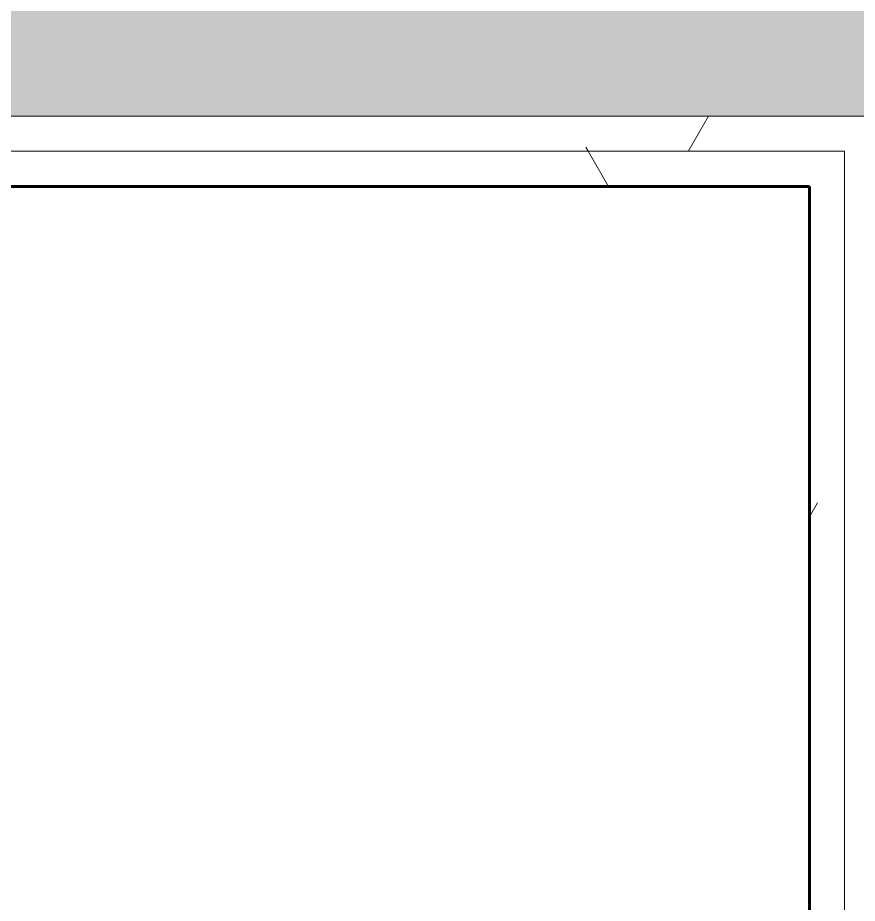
# Model space of a CAD drawing. Header units: inches. Extents: x -4169 to -1846, y 9706 to 12377.
# Drawn here: x -3502.01 to -3487.07, y 10822.44 to 10838.19 of the extents above; entities that cross this region are included whole.
import ezdxf

# ---------------------------------------------------------------- set-up
doc = ezdxf.new("R2010")
doc.units = ezdxf.units.IN
doc.header["$MEASUREMENT"] = 0
for name, color, linetype, lineweight in [('A-WALL', 113, 'Continuous', 18), ('A-WALL-PATT-4', 111, 'Continuous', 9), ('I-WALL-3', 2, 'Continuous', 60)]:
    doc.layers.add(name, color=color, linetype=linetype, lineweight=lineweight)
pattern_1 = [(0, (0, 0), (20.48, 5.12), [0.845, -14.515, 0.845, -14.515, -81.92]), (0, (0, 0), (20.48, 5.12), [-30.72, 0.845, -29.875, 0.845, -14.515, -35.84]), (0, (0, 0), (20.48, 5.12), [-76.8, 0.845, -9.395, 0.845, -24.755]), (120, (7.68, 2.56), (-14.67405, 15.1762003), [0.845, -14.515, 0.845, -14.515, -81.92]), (120, (7.68, 2.56), (-14.67405, 15.1762003), [-30.72, 0.845, -29.875, 0.845, -14.515, -35.84]), (120, (7.68, 2.56), (-14.67405, 15.1762003), [-76.8, 0.845, -9.395, 0.845, -24.755]), (240, (10.24, 12.8), (-5.80595, -20.2962003), [0.845, -14.515, 0.845, -14.515, -81.92]), (240, (10.24, 12.8), (-5.80595, -20.2962003), [-30.72, 0.845, -29.875, 0.845, -14.515, -35.84]), (240, (10.24, 12.8), (-5.80595, -20.2962003), [-76.8, 0.845, -9.395, 0.845, -24.755])]

msp = doc.modelspace()

# ---------------------------------------------------------------- hatches: boundary and pattern name
at = {"layer": 'A-WALL-PATT-4'}
h = msp.add_hatch(dxfattribs=at)
h.set_pattern_fill('FP_1', color=256, style=0, pattern_type=2)
h.set_pattern_definition(pattern_1)
h.paths.add_polyline_path([(-3487.295, 10715.539), (-3486.674, 10715.539), (-3486.674, 10769.478), (-3487.299, 10769.478), (-3487.299, 10715.539)], flags=0)
h.paths.add_polyline_path([(-3486.971, 10772.978), (-3486.674, 10772.978), (-3486.674, 10810.228), (-3487.299, 10810.228), (-3487.299, 10772.978)], flags=0)
h.paths.add_polyline_path([(-3487.183, 10813.728), (-3486.674, 10813.728), (-3486.674, 10836.439), (-3487.299, 10836.439), (-3487.299, 10813.728)], flags=0)
h.paths.add_polyline_path([(-3487.299, 10839.939), (-3486.674, 10839.939), (-3486.674, 10861.909), (-3487.299, 10861.909), (-3487.299, 10840.564)], flags=0)
h.paths.add_polyline_path([(-3487.169, 10865.409), (-3486.674, 10865.409), (-3486.674, 10902.659), (-3487.299, 10902.659), (-3487.299, 10865.409)], flags=0)
h.paths.add_polyline_path([(-3486.956, 10906.159), (-3486.674, 10906.159), (-3486.674, 10960.839), (-3487.299, 10960.839), (-3487.299, 10906.159)], flags=0)
h = msp.add_hatch(dxfattribs=at)
h.set_pattern_fill('FP_1', color=256, style=0, pattern_type=2)
h.set_pattern_definition(pattern_1)
h.paths.add_polyline_path([(-3487.299, 10716.164), (-3487.299, 10769.478), (-3487.924, 10769.478), (-3487.924, 10716.164)], flags=0)
h.paths.add_polyline_path([(-3487.597, 10772.978), (-3487.299, 10772.978), (-3487.299, 10810.228), (-3487.924, 10810.228), (-3487.924, 10772.978)], flags=0)
h.paths.add_polyline_path([(-3487.811, 10813.728), (-3487.299, 10813.728), (-3487.299, 10835.814), (-3487.924, 10835.814), (-3487.924, 10813.728)], flags=0)
h.paths.add_polyline_path([(-3487.299, 10840.564), (-3487.299, 10861.909), (-3487.924, 10861.909), (-3487.924, 10840.564)], flags=0)
h.paths.add_polyline_path([(-3487.797, 10865.409), (-3487.299, 10865.409), (-3487.299, 10902.659), (-3487.924, 10902.659), (-3487.924, 10865.409)], flags=0)
h.paths.add_polyline_path([(-3487.583, 10906.159), (-3487.299, 10906.159), (-3487.299, 10960.214), (-3487.924, 10960.214), (-3487.924, 10906.159)], flags=0)
h = msp.add_hatch(dxfattribs=at)
h.set_pattern_fill('FP_12', color=256, style=0, pattern_type=2)
h.set_pattern_definition([(161.57, (0.32, 0.32), (-2.560496185, -0.000537386), [0, -18.214, 2.022, 0]), (18.43, (-0.32, 0.32), (-2.560496185, 0.000537386), [0, -18.214, 2.022, 0]), (108.43, (0.32, 0.32), (1.27922091, -6.400876726), [6.07, -14.166]), (71.57, (-0.32, 0.32), (1.27922091, 6.400876726), [6.07, -14.166])])
h.paths.add_polyline_path([(-3531.716, 10836.439), (-3486.674, 10836.439), (-3486.674, 10839.939), (-3822.724, 10839.939), (-3822.724, 10836.439), (-3558.059, 10836.439)], flags=0)
h = msp.add_hatch(dxfattribs=at)
h.set_pattern_fill('FP_1', color=256, style=0, pattern_type=2)
h.set_pattern_definition(pattern_1)
h.paths.add_polyline_path([(-3490.008, 10835.814), (-3487.299, 10835.814), (-3487.299, 10836.439), (-3822.724, 10836.439), (-3822.724, 10835.814), (-3497.95, 10835.814)], flags=0)
h = msp.add_hatch(dxfattribs=at)
h.set_pattern_fill('FP_1', color=256, style=0, pattern_type=2)
h.set_pattern_definition(pattern_1)
h.paths.add_polyline_path([(-3556.35, 10835.189), (-3487.924, 10835.189), (-3487.924, 10835.814), (-3822.724, 10835.814), (-3822.724, 10835.189), (-3557.48, 10835.189)], flags=0)

# ---------------------------------------------------------------- linework, layer by layer
at = {"layer": 'A-WALL'}
for p, q in [((-3822.724, 10836.439), (-3486.674, 10836.439)), ((-3822.724, 10835.814), (-3487.299, 10835.814)), ((-3487.299, 10715.539), (-3487.299, 10835.814))]:
    msp.add_line(p, q, dxfattribs=at)
at = {"layer": 'I-WALL-3'}
for p, q in [((-3487.924, 10835.189), (-3822.724, 10835.189)), ((-3487.924, 10716.164), (-3487.924, 10835.189))]:
    msp.add_line(p, q, dxfattribs=at)

doc.saveas('drawing.dxf')
